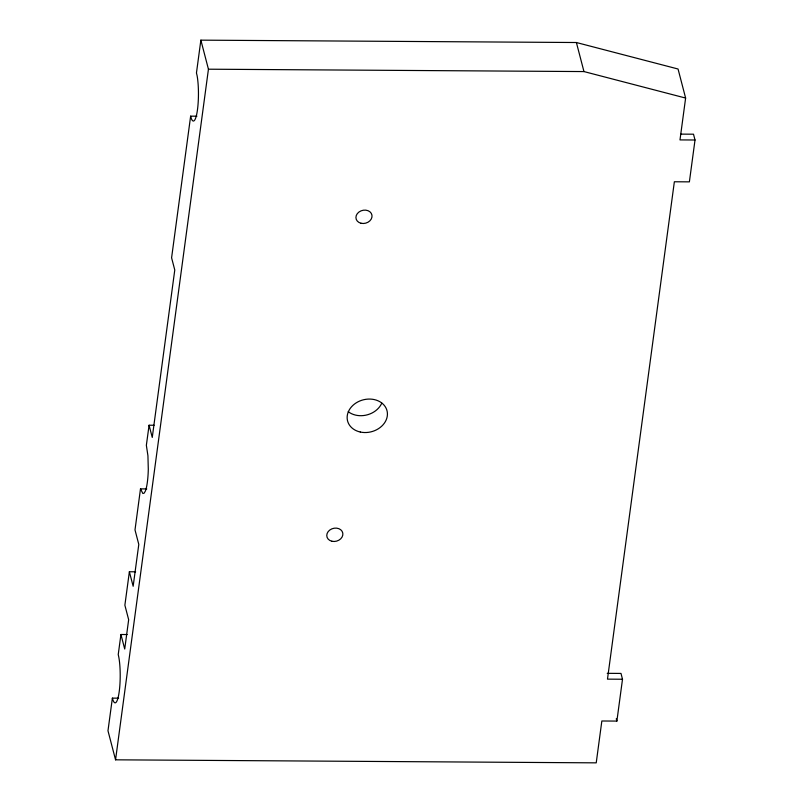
<?xml version="1.0" encoding="UTF-8"?>
<svg xmlns="http://www.w3.org/2000/svg" width="803" height="803" viewBox="0 0 803 803"><rect width="100%" height="100%" fill="white"/><g stroke="black" fill="none" stroke-linecap="round" stroke-linejoin="round"><path stroke-width="1.2" d="M146.778 488.957L140.495 488.856L135.004 529.9L138.789 544.424L133.157 586.28L129.373 571.756L135.627 571.796M127.195 634.541L120.932 634.5L118.232 654.596A26.499 4.898 -89.6 0 1 119.235 691.463A26.499 4.898 -89.6 0 1 112.38 698.128L107.983 730.77L115.552 759.819L596.227 762.85L601.848 720.994L616.875 721.084L622.506 679.238L620.99 673.426L607.219 673.336M129.373 571.756L124.877 605.201L128.661 619.725L124.716 649.025L120.932 634.5M196.906 116.194L190.642 116.154L171.591 257.803L174.773 269.999L152.259 437.424L149.077 425.229L154.086 425.259M622.506 679.238L607.48 679.137L674.359 181.769L689.386 181.859L695.017 140.003L679.99 139.913L685.621 98.056L678.053 69.008L576.393 42.519L200.87 40.15L196.454 72.973L197.086 75.592A26.499 4.898 -89.6 0 1 197.377 110.423A26.499 4.898 -89.6 0 1 191.014 117.67L190.642 116.154M115.552 759.819L208.439 69.199L200.87 40.15M149.077 425.229L146.357 445.304L147.933 455.783L148.294 469.283A26.499 4.898 -89.6 0 1 145.373 491.055L144.138 493.162L142.854 493.494L140.495 488.856M208.439 69.199L583.962 71.567L685.621 98.056M680.984 134.121L693.501 134.201L695.017 140.003M112.38 698.128L118.633 698.168M576.393 42.519L583.962 71.567M616.272 718.765L616.875 721.084M381.786 403.106A20.376 16.472 -14.6 0 1 348.251 411.668M331.88 541.242A8.15 6.585 -14.6 0 0 342.791 533.102A8.15 6.585 -14.6 0 0 329.792 530.02A8.15 6.585 -14.6 0 0 331.88 541.242M361.029 223.254A8.15 6.585 -14.6 0 0 371.95 215.114A8.15 6.585 -14.6 0 0 358.951 212.032A8.15 6.585 -14.6 0 0 361.029 223.254M360.276 432.024A20.376 16.472 -14.6 0 0 387.146 411.287A20.376 16.472 -14.6 0 0 354.414 404.1A20.376 16.472 -14.6 0 0 360.276 432.024"/></g></svg>
